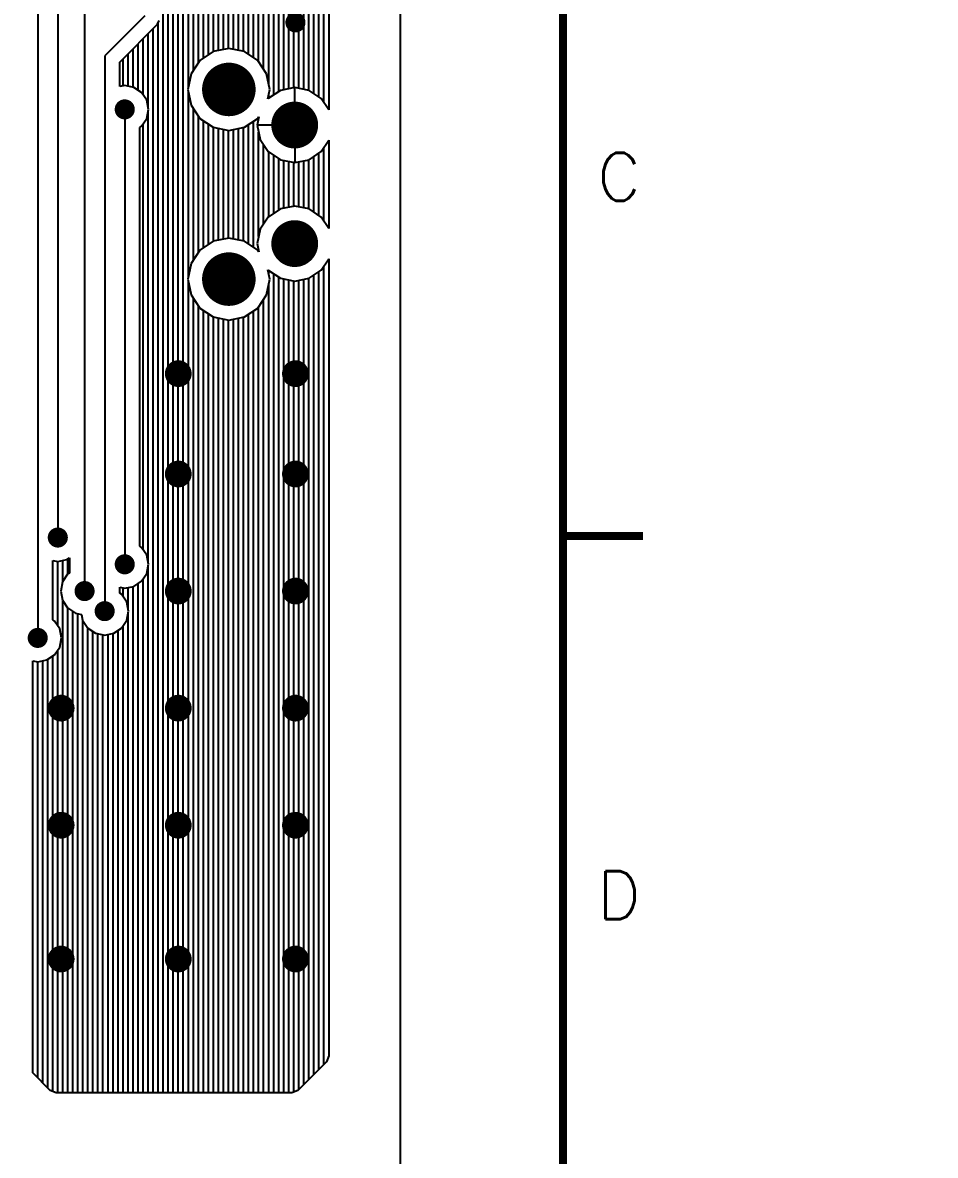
# Model space of a CAD drawing. Extents: x 295 to 953, y 10 to 290.
# Drawn here: x 848.1 to 905.3, y 111.2 to 182.2 of the extents above; entities that cross this region are included whole.
import ezdxf
from ezdxf.enums import TextEntityAlignment as Align

# ---------------------------------------------------------------- set-up
doc = ezdxf.new("R2010")
doc.units = 0
doc.header["$LTSCALE"] = 5
doc.header["$MEASUREMENT"] = 0
doc.layers.get('0').update_dxf_attribs({"linetype": 'CONTINUOUS', "lineweight": 25})
doc.layers.add('6', color=6, linetype='CONTINUOUS', lineweight=13)
for name, color, linetype in [('DV-INT-A3_BOT', 7, 'CONTINUOUS'), ('문자', 4, 'CONTINUOUS'), ('테두리', 3, 'CONTINUOUS')]:
    doc.layers.add(name, color=color, linetype=linetype)
doc.styles.get("Standard").update_dxf_attribs({"font": 'simplex.shx'})
doc.styles.add('굴림체', font='')
doc.styles.get('굴림체').set_extended_font_data('GulimChe')

# ---------------------------------------------------------------- blocks, each defined once
blk = doc.blocks.new('C')
at = {"layer": '테두리'}
blk.add_line((405, 285), (405, 15), dxfattribs=at)
at = {"layer": '테두리', "const_width": 0.5}
for points in [[(15, 285), (15, 15), (405, 15), (405, 285), (15, 285)], [(410, 150), (405, 150)]]:
    blk.add_lwpolyline(points, dxfattribs=at)
at = {"layer": '문자'}
for s, p in [('C', (408.5, 172.5)), ('D', (408.5, 127.5))]:
    blk.add_text(s, height=3, dxfattribs=at).set_placement(p, align=Align.MIDDLE)

msp = doc.modelspace()

# ---------------------------------------------------------------- linework, layer by layer
for points, const_width in [([(865.535, 182.168, -1), (864.906, 182.168, -1)], 0.629), ([(861.889, 177.969, -1), (860.212, 177.969, -1)], 1.676), ([(854.848, 176.72, -1), (854.219, 176.72, -1)], 0.629), ([(865.908, 175.739, -1), (864.441, 175.739, -1)], 1.467), ([(865.908, 168.313, -1), (864.441, 168.313, -1)], 1.467), ([(861.889, 166.087, -1), (860.212, 166.087, -1)], 1.676), ([(858.305, 160.166, -1), (857.467, 160.166, -1)], 0.838), ([(865.64, 160.166, -1), (864.801, 160.166, -1)], 0.838), ([(858.305, 153.879, -1), (857.467, 153.879, -1)], 0.838), ([(865.64, 153.879, -1), (864.801, 153.879, -1)], 0.838), ([(850.657, 149.898, -1), (850.028, 149.898, -1)], 0.629), ([(854.848, 148.221, -1), (854.219, 148.221, -1)], 0.629), ([(852.333, 146.545, -1), (851.704, 146.545, -1)], 0.629), ([(858.305, 146.545, -1), (857.467, 146.545, -1)], 0.838), ([(865.64, 146.545, -1), (864.801, 146.545, -1)], 0.838), ([(853.59, 145.288, -1), (852.962, 145.288, -1)], 0.629), ([(849.399, 143.611, -1), (848.771, 143.611, -1)], 0.629), ([(850.971, 139.211, -1), (850.133, 139.211, -1)], 0.838), ([(858.305, 139.211, -1), (857.467, 139.211, -1)], 0.838), ([(865.64, 139.211, -1), (864.801, 139.211, -1)], 0.838), ([(850.971, 131.876, -1), (850.133, 131.876, -1)], 0.838), ([(858.305, 131.876, -1), (857.467, 131.876, -1)], 0.838), ([(865.64, 131.876, -1), (864.801, 131.876, -1)], 0.838), ([(850.971, 123.494, -1), (850.133, 123.494, -1)], 0.838), ([(858.305, 123.494, -1), (857.467, 123.494, -1)], 0.838), ([(865.64, 123.494, -1), (864.801, 123.494, -1)], 0.838)]:
    msp.add_lwpolyline(points, format="xyb", close=True, dxfattribs=dict(const_width=const_width))
at = {"layer": 'DV-INT-A3_BOT'}
for p, q in [((861.029, 180.525), (861.029, 232.46)), ((861.344, 180.471), (861.344, 232.46)), ((861.658, 180.412), (861.658, 232.46)), ((861.972, 180.349), (861.972, 232.46)), ((862.287, 180.165), (862.287, 232.46)), ((862.601, 179.955), (862.601, 232.46)), ((871.775, 232.674), (871.775, 102.321)), ((856.943, 115.108), (856.943, 187.483)), ((857.258, 115.108), (857.258, 187.42)), ((857.572, 115.108), (857.572, 187.399)), ((862.915, 179.704), (862.915, 187.273)), ((867.316, 186.816), (867.316, 176.687)), ((863.23, 179.235), (863.23, 186.535)), ((863.544, 178.329), (863.544, 186.099)), ((866.687, 177.504), (866.687, 186.011)), ((867.002, 177.16), (867.002, 186.347)), ((857.886, 115.108), (857.886, 185.672)), ((863.858, 177.629), (863.858, 185.886)), ((864.173, 177.839), (864.173, 185.676)), ((864.487, 177.952), (864.487, 185.567)), ((864.801, 178.015), (864.801, 185.504)), ((865.116, 178.078), (865.116, 185.442)), ((865.43, 178.04), (865.43, 185.479)), ((865.744, 177.977), (865.744, 185.542)), ((866.059, 177.914), (866.059, 185.605)), ((866.373, 177.713), (866.373, 185.802)), ((858.2, 115.108), (858.2, 183.841)), ((860.715, 180.463), (860.715, 184.004)), ((852.019, 183.426), (852.019, 146.545)), ((858.515, 178.099), (858.515, 183.509)), ((858.829, 179.168), (858.829, 183.3)), ((859.143, 179.637), (859.143, 183.237)), ((859.458, 179.926), (859.458, 183.195)), ((859.772, 180.136), (859.772, 183.258)), ((860.086, 180.337), (860.086, 183.371)), ((860.401, 180.4), (860.401, 183.581)), ((849.085, 183.007), (849.085, 143.611)), ((850.342, 183.007), (850.342, 149.898)), ((855.791, 182.587), (853.276, 180.073)), ((854.219, 179.679), (856.587, 182.051)), ((856.315, 115.108), (856.315, 181.774)), ((856.587, 182.051), (856.688, 182.298)), ((856.629, 115.108), (856.629, 182.143)), ((855.686, 177.634), (855.686, 181.146)), ((856, 176.863), (856, 181.46)), ((855.057, 178.107), (855.057, 180.517)), ((855.372, 177.923), (855.372, 180.831)), ((860.07, 180.337), (859.236, 179.779)), ((861.05, 180.53), (860.07, 180.337)), ((862.031, 180.337), (861.05, 180.53)), ((862.865, 179.779), (862.031, 180.337)), ((853.276, 180.073), (853.276, 145.288)), ((854.219, 178.149), (854.219, 179.679)), ((854.429, 178.191), (854.429, 179.888)), ((854.743, 178.17), (854.743, 180.203)), ((859.236, 179.779), (858.682, 178.95)), ((863.418, 178.95), (862.865, 179.779)), ((858.682, 178.95), (858.485, 177.969)), ((863.615, 177.969), (863.418, 178.95)), ((854.533, 178.212), (854.219, 178.149)), ((855.103, 178.099), (854.533, 178.212)), ((855.59, 177.776), (855.103, 178.099)), ((855.912, 177.29), (855.59, 177.776)), ((858.485, 177.969), (858.682, 176.984)), ((858.515, 166.217), (858.515, 177.835)), ((863.498, 177.378), (863.615, 177.969)), ((863.515, 177.403), (863.498, 177.378)), ((864.277, 177.91), (863.515, 177.403)), ((863.544, 177.42), (863.544, 177.604)), ((865.174, 178.09), (864.277, 177.91)), ((865.174, 176.565), (865.174, 178.09)), ((866.075, 177.91), (865.174, 178.09)), ((866.838, 177.403), (866.075, 177.91)), ((867.316, 176.687), (866.838, 177.403)), ((854.533, 176.72), (854.533, 148.221)), ((856.025, 176.72), (855.912, 177.29)), ((855.912, 176.146), (856.025, 176.72)), ((858.682, 176.984), (859.236, 176.154)), ((858.829, 167.286), (858.829, 176.77)), ((855.59, 175.66), (855.912, 176.146)), ((856, 148.364), (856, 176.573)), ((859.143, 167.755), (859.143, 176.297)), ((859.236, 176.154), (860.07, 175.597)), ((859.458, 168.045), (859.458, 176.008)), ((862.031, 175.597), (862.865, 176.154)), ((862.601, 168.078), (862.601, 175.978)), ((862.928, 176.251), (862.823, 175.739)), ((862.865, 176.154), (862.928, 176.251)), ((862.915, 176.184), (862.915, 176.23)), ((855.476, 175.584), (855.59, 175.66)), ((855.476, 149.353), (855.476, 175.584)), ((855.686, 149.135), (855.686, 175.802)), ((859.772, 168.254), (859.772, 175.798)), ((860.07, 175.597), (861.05, 175.404)), ((860.086, 168.46), (860.086, 175.597)), ((860.401, 168.522), (860.401, 175.534)), ((860.715, 168.585), (860.715, 175.471)), ((861.029, 168.648), (861.029, 175.408)), ((861.05, 175.404), (862.031, 175.597)), ((861.344, 168.594), (861.344, 175.463)), ((861.658, 168.531), (861.658, 175.526)), ((861.972, 168.468), (861.972, 175.584)), ((862.287, 168.288), (862.287, 175.769)), ((864.349, 175.739), (862.823, 175.739)), ((862.823, 175.739), (863.003, 174.838)), ((862.915, 168.757), (862.915, 175.295)), ((863.003, 174.838), (863.515, 174.08)), ((865.174, 174.914), (865.174, 173.388)), ((866.838, 174.08), (867.316, 174.792)), ((867.316, 174.792), (867.316, 169.264)), ((863.23, 169.549), (863.23, 174.507)), ((863.515, 174.08), (864.277, 173.568)), ((863.544, 169.993), (863.544, 174.059)), ((863.858, 170.207), (863.858, 173.849)), ((866.075, 173.568), (866.838, 174.08)), ((866.687, 170.077), (866.687, 173.975)), ((867.002, 169.734), (867.002, 174.319)), ((864.173, 170.417), (864.173, 173.64)), ((864.277, 173.568), (865.174, 173.388)), ((864.487, 170.526), (864.487, 173.526)), ((864.801, 170.589), (864.801, 173.464)), ((865.116, 170.651), (865.116, 173.401)), ((865.174, 173.388), (866.075, 173.568)), ((865.43, 170.614), (865.43, 173.438)), ((865.744, 170.551), (865.744, 173.501)), ((866.059, 170.488), (866.059, 173.564)), ((866.373, 170.287), (866.373, 173.765)), ((864.277, 170.484), (863.515, 169.977)), ((865.174, 170.664), (864.277, 170.484)), ((866.075, 170.484), (865.174, 170.664)), ((866.838, 169.977), (866.075, 170.484)), ((863.515, 169.977), (863.003, 169.214)), ((867.316, 169.264), (866.838, 169.977)), ((863.003, 169.214), (862.823, 168.313)), ((860.07, 168.455), (859.236, 167.898)), ((861.05, 168.652), (860.07, 168.455)), ((862.031, 168.455), (861.05, 168.652)), ((862.865, 167.898), (862.031, 168.455)), ((862.823, 168.313), (862.928, 167.806)), ((859.236, 167.898), (858.682, 167.068)), ((862.928, 167.806), (862.865, 167.898)), ((862.915, 167.827), (862.915, 167.873)), ((858.682, 167.068), (858.485, 166.087)), ((866.838, 166.653), (867.316, 167.366)), ((867.002, 116.889), (867.002, 166.896)), ((867.316, 167.366), (867.316, 117.422)), ((858.485, 166.087), (858.682, 165.107)), ((863.418, 165.107), (863.615, 166.087)), ((863.615, 166.087), (863.498, 166.678)), ((863.498, 166.678), (863.515, 166.653)), ((863.515, 166.653), (864.277, 166.142)), ((863.544, 166.452), (863.544, 166.632)), ((863.858, 115.108), (863.858, 166.423)), ((864.173, 115.108), (864.173, 166.213)), ((864.277, 166.142), (865.174, 165.966)), ((864.487, 115.108), (864.487, 166.1)), ((865.174, 165.966), (866.075, 166.142)), ((865.744, 115.632), (865.744, 166.079)), ((866.059, 115.946), (866.059, 166.138)), ((866.075, 166.142), (866.838, 166.653)), ((866.373, 116.261), (866.373, 166.339)), ((866.687, 116.575), (866.687, 166.553)), ((858.515, 115.108), (858.515, 165.958)), ((863.544, 115.108), (863.544, 165.723)), ((864.801, 115.108), (864.801, 166.037)), ((865.116, 115.158), (865.116, 165.979)), ((865.43, 115.318), (865.43, 166.016)), ((858.682, 165.107), (859.236, 164.273)), ((858.829, 115.108), (858.829, 164.889)), ((862.865, 164.273), (863.418, 165.107)), ((863.23, 115.108), (863.23, 164.818)), ((859.143, 115.108), (859.143, 164.419)), ((859.236, 164.273), (860.07, 163.72)), ((859.458, 115.108), (859.458, 164.13)), ((859.772, 115.108), (859.772, 163.917)), ((862.031, 163.72), (862.865, 164.273)), ((862.601, 115.108), (862.601, 164.097)), ((862.915, 115.108), (862.915, 164.348)), ((860.07, 163.72), (861.05, 163.523)), ((860.086, 115.108), (860.086, 163.715)), ((860.401, 115.108), (860.401, 163.652)), ((860.715, 115.108), (860.715, 163.59)), ((861.029, 115.108), (861.029, 163.527)), ((861.05, 163.523), (862.031, 163.72)), ((861.344, 115.108), (861.344, 163.581)), ((861.658, 115.108), (861.658, 163.644)), ((861.972, 115.108), (861.972, 163.707)), ((862.287, 115.108), (862.287, 163.887)), ((855.59, 149.277), (855.476, 149.353)), ((855.912, 148.791), (855.59, 149.277)), ((850.028, 144.743), (850.028, 148.464)), ((850.028, 144.743), (850.028, 148.464)), ((850.028, 148.464), (850.342, 148.401)), ((850.342, 148.401), (850.912, 148.515)), ((850.342, 144.366), (850.342, 148.401)), ((850.657, 147.144), (850.657, 148.464)), ((850.912, 148.515), (851.076, 148.619)), ((850.971, 147.605), (850.971, 148.552)), ((851.076, 148.619), (851.076, 147.676)), ((856.025, 148.221), (855.912, 148.791)), ((850.958, 147.601), (850.636, 147.115)), ((851.076, 147.676), (850.958, 147.601)), ((855.59, 147.161), (855.912, 147.647)), ((855.912, 147.647), (856.025, 148.221)), ((856, 115.108), (856, 148.075)), ((850.636, 147.115), (850.523, 146.545)), ((855.103, 146.838), (855.59, 147.161)), ((855.372, 115.108), (855.372, 147.014)), ((855.686, 115.108), (855.686, 147.303)), ((850.523, 146.545), (850.636, 145.971)), ((854.219, 146.419), (854.219, 146.788)), ((854.219, 146.788), (854.533, 146.725)), ((854.332, 146.344), (854.219, 146.419)), ((854.655, 145.858), (854.332, 146.344)), ((854.429, 146.201), (854.429, 146.746)), ((854.533, 146.725), (855.103, 146.838)), ((854.743, 145.43), (854.743, 146.767)), ((855.057, 115.108), (855.057, 146.83)), ((850.636, 145.971), (850.958, 145.485)), ((850.657, 115.108), (850.657, 145.941)), ((850.958, 145.485), (851.445, 145.162)), ((850.971, 115.108), (850.971, 145.48)), ((854.768, 145.288), (854.655, 145.858)), ((851.285, 115.108), (851.285, 145.267)), ((851.445, 145.162), (851.818, 145.086)), ((851.6, 115.108), (851.6, 145.132)), ((851.818, 145.086), (851.893, 144.713)), ((854.655, 144.713), (854.768, 145.288)), ((854.743, 115.108), (854.743, 145.141)), ((850.141, 144.667), (850.028, 144.743)), ((850.464, 144.181), (850.141, 144.667)), ((850.577, 143.611), (850.464, 144.181)), ((851.893, 144.713), (852.216, 144.227)), ((851.914, 115.108), (851.914, 144.684)), ((852.216, 144.227), (852.702, 143.905)), ((852.228, 115.108), (852.228, 144.223)), ((853.846, 143.905), (854.332, 144.227)), ((854.114, 115.108), (854.114, 144.081)), ((854.332, 144.227), (854.655, 144.713)), ((854.429, 115.108), (854.429, 144.37)), ((850.464, 143.037), (850.577, 143.611)), ((852.543, 115.108), (852.543, 144.009)), ((852.702, 143.905), (853.276, 143.791)), ((852.857, 115.108), (852.857, 143.875)), ((853.171, 115.108), (853.171, 143.812)), ((853.276, 143.791), (853.846, 143.905)), ((853.486, 115.108), (853.486, 143.833)), ((853.8, 115.108), (853.8, 143.896)), ((850.141, 142.551), (850.464, 143.037)), ((850.342, 115.108), (850.342, 142.853)), ((848.771, 116.365), (848.771, 142.178)), ((848.771, 116.365), (848.771, 142.178)), ((848.771, 142.178), (849.085, 142.115)), ((849.085, 142.115), (849.655, 142.228)), ((849.085, 116.051), (849.085, 142.115)), ((849.399, 115.737), (849.399, 142.178)), ((849.655, 142.228), (850.141, 142.551)), ((849.714, 115.422), (849.714, 142.266)), ((850.028, 115.2), (850.028, 142.475)), ((867.316, 117.422), (867.161, 117.053)), ((867.161, 117.053), (865.371, 115.263)), ((849.873, 115.263), (848.771, 116.365)), ((850.242, 115.108), (849.873, 115.263)), ((865.002, 115.108), (850.242, 115.108)), ((865.371, 115.263), (865.002, 115.108))]:
    msp.add_line(p, q, dxfattribs=at)

# ---------------------------------------------------------------- block references
msp.add_blockref('C', (476.978, 0))

# ---------------------------------------------------------------- texts
at = {"layer": '6', "color": 4, "insert": (905.282, 137.416), "char_height": 3, "width": 36.96202, "attachment_point": 4, "style": '굴림체'}
msp.add_mtext('{\\f굴림|b0|i0|c129;\\C7;', dxfattribs=at)

doc.saveas('drawing.dxf')
